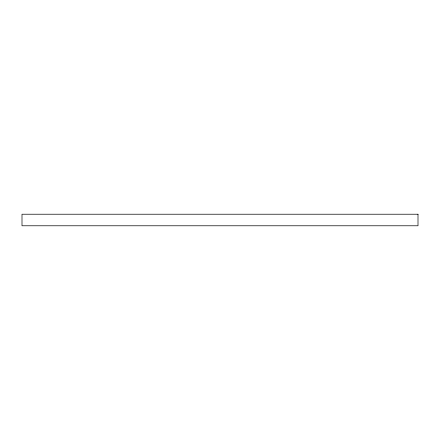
<?xml version="1.0" encoding="UTF-8"?>
<svg xmlns="http://www.w3.org/2000/svg" width="440" height="440" viewBox="0 0 440 440"><rect width="100%" height="100%" fill="white"/><g stroke="black" fill="none" stroke-linecap="round" stroke-linejoin="round"><path stroke-width="0.66" d="M418 214.225L22 214.225L22 225.775L418 225.775L418 214.225"/></g></svg>
